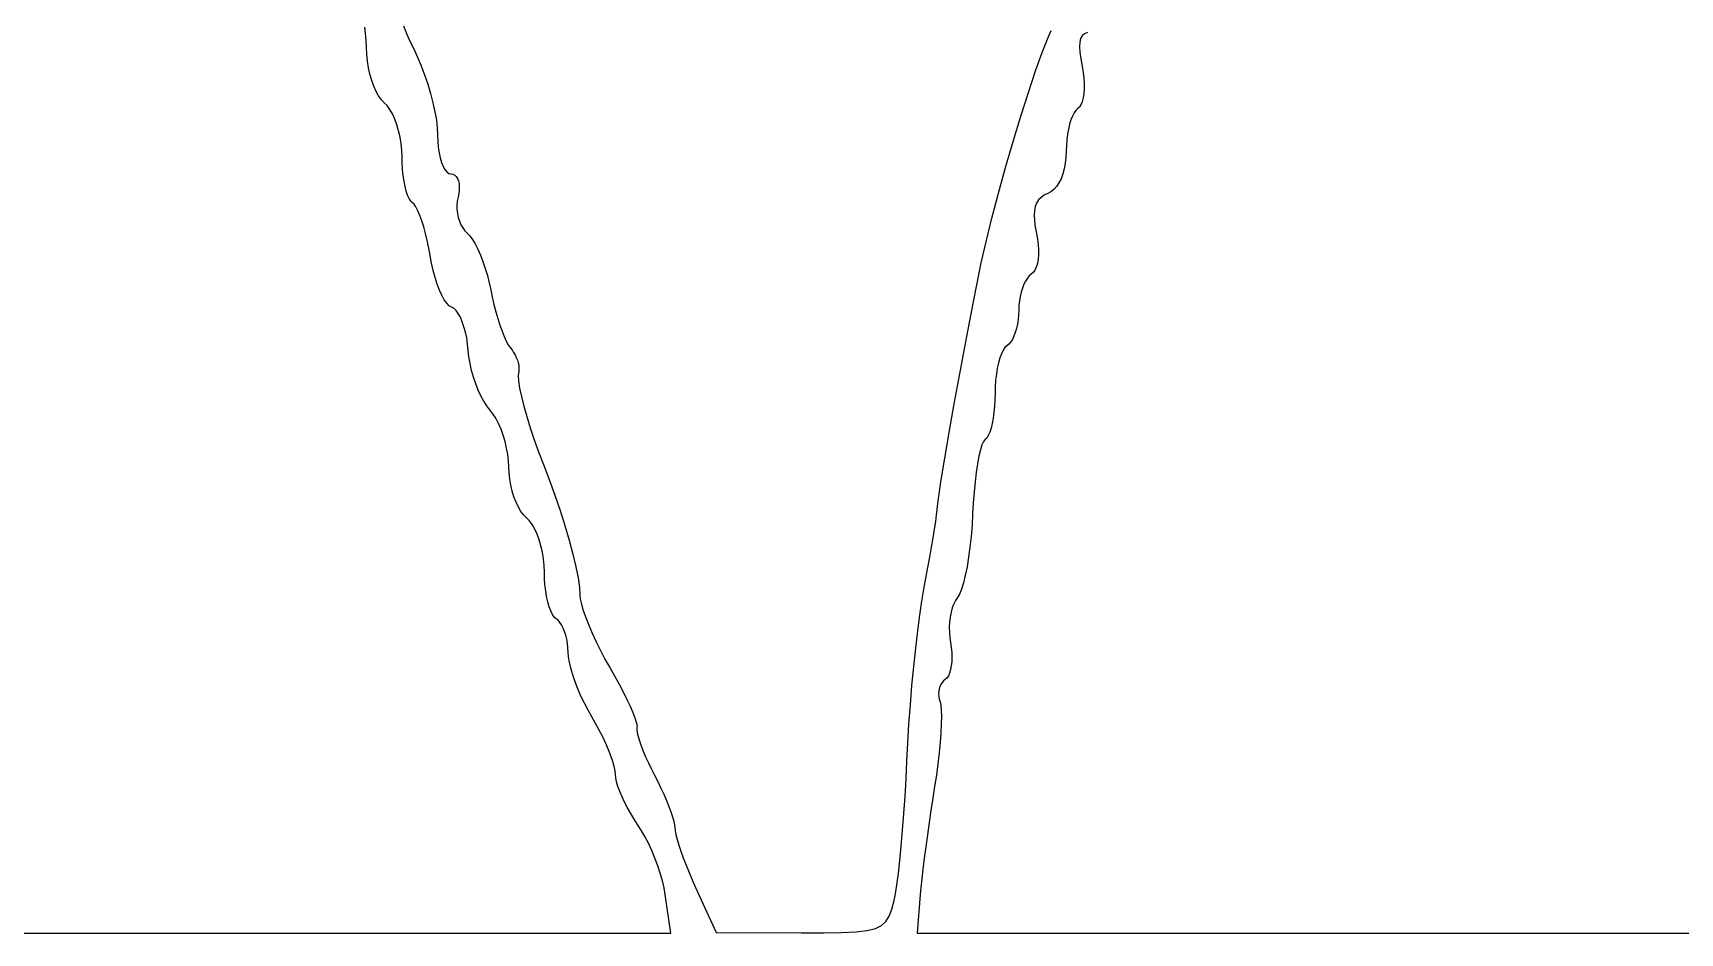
# Model space of a CAD drawing. Header units: millimetres. Extents: x 0 to 1242, y -2208 to 0.
# Drawn here: x 277.9 to 416.8, y -2208 to -2132.1 of the extents above; entities that cross this region are included whole.
import ezdxf

# ---------------------------------------------------------------- set-up
doc = ezdxf.new("R2010")
doc.units = ezdxf.units.MM
doc.layers.get('0').update_dxf_attribs({"linetype": 'CONTINUOUS'})

msp = doc.modelspace()

# ---------------------------------------------------------------- linework, layer by layer
for p, q in [((305.932992, -2132.156368), (305.851203, -2131.623112)), ((309.112189, -2131.526127), (309.373296, -2132.164808)), ((305.983029, -2132.731816), (305.932992, -2132.156368)), ((306, -2133.346), (305.983029, -2132.731816)), ((309.373296, -2132.164808), (309.665327, -2132.816701)), ((309.665327, -2132.816701), (309.985, -2133.471)), ((362.983287, -2133.755168), (363.484, -2132.5)), ((363.484, -2132.5), (363.720074, -2131.916425)), ((366.139472, -2132.894456), (366.117306, -2133.275813)), ((366.21475, -2132.591375), (366.139472, -2132.894456)), ((366.345888, -2132.359424), (366.21475, -2132.591375)), ((366.535634, -2132.191457), (366.345888, -2132.359424)), ((366.786736, -2132.080328), (366.535634, -2132.191457)), ((306.019725, -2133.913442), (306, -2133.346)), ((306.0768, -2134.484256), (306.019725, -2133.913442)), ((306.168075, -2135.048674), (306.0768, -2134.484256)), ((309.985, -2133.471), (310.310664, -2134.153186)), ((310.310664, -2134.153186), (310.620032, -2134.885208)), ((362.418296, -2135.322624), (362.983287, -2133.755168)), ((366.117306, -2133.275813), (366.145504, -2133.742592)), ((366.145504, -2133.742592), (366.221318, -2134.301939)), ((366.221318, -2134.301939), (366.342, -2134.961)), ((306.2904, -2135.596928), (306.168075, -2135.048674)), ((306.440625, -2136.11925), (306.2904, -2135.596928)), ((310.620032, -2134.885208), (310.908868, -2135.651862)), ((310.908868, -2135.651862), (311.172936, -2136.437944)), ((361.807849, -2137.138996), (362.418296, -2135.322624)), ((366.342, -2134.961), (366.425082, -2135.447616)), ((366.425082, -2135.447616), (366.479256, -2135.925088)), ((366.479256, -2135.925088), (366.505314, -2136.385952)), ((306.6156, -2136.605872), (306.440625, -2136.11925)), ((306.812175, -2137.047026), (306.6156, -2136.605872)), ((307.0272, -2137.432944), (306.812175, -2137.047026)), ((311.172936, -2136.437944), (311.408, -2137.22825)), ((311.408, -2137.22825), (311.609824, -2138.007576)), ((361.170768, -2139.140912), (361.807849, -2137.138996)), ((366.47625, -2137.228), (366.422712, -2137.594256)), ((366.504048, -2136.822744), (366.47625, -2137.228)), ((366.505314, -2136.385952), (366.504048, -2136.822744)), ((307.257525, -2137.753858), (307.0272, -2137.432944)), ((307.5, -2138), (307.257525, -2137.753858)), ((307.742475, -2138.244944), (307.5, -2138)), ((307.9728, -2138.562392), (307.742475, -2138.244944)), ((308.187825, -2138.942768), (307.9728, -2138.562392)), ((311.609824, -2138.007576), (311.774172, -2138.760718)), ((365.810648, -2138.655789), (365.662144, -2138.860752)), ((365.967, -2138.52), (365.810648, -2138.655789)), ((366.115578, -2138.384384), (365.967, -2138.52)), ((366.241584, -2138.179912), (366.115578, -2138.384384)), ((366.344226, -2137.914048), (366.241584, -2138.179912)), ((366.422712, -2137.594256), (366.344226, -2137.914048)), ((308.3844, -2139.376496), (308.187825, -2138.942768)), ((308.559375, -2139.854), (308.3844, -2139.376496)), ((308.7096, -2140.365704), (308.559375, -2139.854)), ((311.774172, -2138.760718), (311.896808, -2139.472472)), ((311.896808, -2139.472472), (311.973496, -2140.127634)), ((360.525875, -2141.265), (361.170768, -2139.140912)), ((365.284, -2139.815625), (365.187168, -2140.222224)), ((365.396792, -2139.448176), (365.284, -2139.815625)), ((365.523516, -2139.127383), (365.396792, -2139.448176)), ((365.662144, -2138.860752), (365.523516, -2139.127383)), ((308.831925, -2140.902032), (308.7096, -2140.365704)), ((308.9232, -2141.453408), (308.831925, -2140.902032)), ((308.980275, -2142.010256), (308.9232, -2141.453408)), ((311.973496, -2140.127634), (312, -2140.711)), ((312, -2140.711), (312.014671, -2141.242679)), ((312.014671, -2141.242679), (312.057128, -2141.747712)), ((359.891992, -2143.447888), (360.525875, -2141.265)), ((365.049496, -2141.122848), (365.012712, -2141.601861)), ((365.108324, -2140.660467), (365.049496, -2141.122848)), ((365.187168, -2140.222224), (365.108324, -2140.660467)), ((309, -2142.563), (308.980275, -2142.010256)), ((309.011426, -2143.106721), (309, -2142.563)), ((312.057128, -2141.747712), (312.125037, -2142.219193)), ((312.125037, -2142.219193), (312.216064, -2142.650216)), ((312.216064, -2142.650216), (312.327875, -2143.033875)), ((364.981411, -2142.609025), (364.927008, -2143.10456)), ((365, -2142.09), (364.981411, -2142.609025)), ((365.012712, -2141.601861), (365, -2142.09)), ((309.044488, -2143.636888), (309.011426, -2143.106721)), ((309.097362, -2144.145407), (309.044488, -2143.636888)), ((309.168224, -2144.624184), (309.097362, -2144.145407)), ((312.327875, -2143.033875), (312.458136, -2143.363264)), ((312.458136, -2143.363264), (312.604513, -2143.631477)), ((312.604513, -2143.631477), (312.764672, -2143.831608)), ((312.764672, -2143.831608), (312.936279, -2143.956751)), ((312.936279, -2143.956751), (313.117, -2144)), ((313.117, -2144), (313.291483, -2144.025669)), ((313.291483, -2144.025669), (313.443904, -2144.099992)), ((313.443904, -2144.099992), (313.573021, -2144.218943)), ((313.573021, -2144.218943), (313.677592, -2144.378496)), ((359.287941, -2145.626204), (359.891992, -2143.447888)), ((364.718944, -2144.00632), (364.569375, -2144.403125)), ((364.838837, -2143.571895), (364.718944, -2144.00632)), ((364.927008, -2143.10456), (364.838837, -2143.571895)), ((309.25525, -2145.065125), (309.168224, -2144.624184)), ((309.356616, -2145.460136), (309.25525, -2145.065125)), ((309.470498, -2145.801123), (309.356616, -2145.460136)), ((313.677592, -2144.378496), (313.756375, -2144.574625)), ((313.788787, -2145.644381), (313.72, -2145.963)), ((313.756375, -2144.574625), (313.808128, -2144.803304)), ((313.825576, -2145.342208), (313.788787, -2145.644381)), ((313.808128, -2144.803304), (313.831609, -2145.060507)), ((313.831609, -2145.060507), (313.825576, -2145.342208)), ((358.732544, -2147.736576), (359.287941, -2145.626204)), ((363.448, -2145.658), (363.139367, -2145.802611)), ((363.715259, -2145.519945), (363.448, -2145.658)), ((363.963072, -2145.32072), (363.715259, -2145.519945)), ((364.189393, -2145.065035), (363.963072, -2145.32072)), ((364.392176, -2144.7576), (364.189393, -2145.065035)), ((364.569375, -2144.403125), (364.392176, -2144.7576)), ((309.595072, -2146.079992), (309.470498, -2145.801123)), ((309.728514, -2146.288649), (309.595072, -2146.079992)), ((309.869, -2146.419), (309.728514, -2146.288649)), ((310.017513, -2146.557503), (309.869, -2146.419)), ((310.174744, -2146.789744), (310.017513, -2146.557503)), ((310.337531, -2147.106321), (310.174744, -2146.789744)), ((313.653846, -2146.294518), (313.624088, -2146.636824)), ((313.624088, -2146.636824), (313.629082, -2146.983546)), ((313.629082, -2146.983546), (313.667184, -2147.328312)), ((313.72, -2145.963), (313.653846, -2146.294518)), ((362.395875, -2146.757375), (362.328472, -2147.105776)), ((362.509808, -2146.455984), (362.395875, -2146.757375)), ((362.671129, -2146.198477), (362.509808, -2146.455984)), ((362.880696, -2145.981728), (362.671129, -2146.198477)), ((363.139367, -2145.802611), (362.880696, -2145.981728)), ((310.502712, -2147.497832), (310.337531, -2147.106321)), ((310.667125, -2147.954875), (310.502712, -2147.497832)), ((310.827608, -2148.468048), (310.667125, -2147.954875)), ((313.667184, -2147.328312), (313.73675, -2147.66475)), ((313.73675, -2147.66475), (313.836136, -2147.986488)), ((313.836136, -2147.986488), (313.963698, -2148.287154)), ((313.963698, -2148.287154), (314.117792, -2148.560376)), ((358.244623, -2149.715632), (358.732544, -2147.736576)), ((362.328472, -2147.105776), (362.306741, -2147.504313)), ((362.306741, -2147.504313), (362.329824, -2147.956112)), ((362.329824, -2147.956112), (362.396863, -2148.464299)), ((310.980999, -2149.027949), (310.827608, -2148.468048)), ((311.124136, -2149.625176), (310.980999, -2149.027949)), ((311.253857, -2150.250327), (311.124136, -2149.625176)), ((314.117792, -2148.560376), (314.296774, -2148.799782)), ((314.296774, -2148.799782), (314.499, -2148.999)), ((314.499, -2148.999), (314.716824, -2149.221245)), ((314.716824, -2149.221245), (314.941512, -2149.52728)), ((314.941512, -2149.52728), (315.168888, -2149.907055)), ((357.843, -2151.5), (358.244623, -2149.715632)), ((362.396863, -2148.464299), (362.507, -2149.032)), ((362.507, -2149.032), (362.593276, -2149.49535)), ((362.593276, -2149.49535), (362.648088, -2149.94976)), ((311.367, -2150.894), (311.253857, -2150.250327)), ((311.484236, -2151.535775), (311.367, -2150.894)), ((315.168888, -2149.907055), (315.394776, -2150.35052)), ((315.394776, -2150.35052), (315.615, -2150.847625)), ((315.615, -2150.847625), (315.825384, -2151.38832)), ((362.6325, -2151.19275), (362.570216, -2151.5448)), ((362.666824, -2150.80512), (362.6325, -2151.19275)), ((362.648088, -2149.94976), (362.672312, -2150.38857)), ((362.672312, -2150.38857), (362.666824, -2150.80512)), ((311.625808, -2152.15544), (311.484236, -2151.535775)), ((311.787912, -2152.743905), (311.625808, -2152.15544)), ((315.825384, -2151.38832), (316.021752, -2151.962555)), ((316.021752, -2151.962555), (316.199928, -2152.56028)), ((316.199928, -2152.56028), (316.355736, -2153.171445)), ((357.431103, -2153.503785), (357.843, -2151.5)), ((361.887679, -2152.601118), (361.724992, -2152.792224)), ((362.059, -2152.464), (361.887679, -2152.601118)), ((362.224364, -2152.32087), (362.059, -2152.464)), ((362.365272, -2152.11552), (362.224364, -2152.32087)), ((362.480848, -2151.85461), (362.365272, -2152.11552)), ((362.570216, -2151.5448), (362.480848, -2151.85461)), ((311.966744, -2153.29208), (311.787912, -2152.743905)), ((312.1585, -2153.790875), (311.966744, -2153.29208)), ((312.359376, -2154.2312), (312.1585, -2153.790875)), ((316.355736, -2153.171445), (316.485, -2153.786)), ((316.485, -2153.786), (316.609679, -2154.401491)), ((356.977944, -2155.80112), (357.431103, -2153.503785)), ((361.204864, -2153.969088), (361.118557, -2154.334554)), ((361.310875, -2153.62575), (361.204864, -2153.969088)), ((361.434376, -2153.310912), (361.310875, -2153.62575)), ((361.573153, -2153.030946), (361.434376, -2153.310912)), ((361.724992, -2152.792224), (361.573153, -2153.030946)), ((312.565568, -2154.603965), (312.359376, -2154.2312)), ((312.773272, -2154.90008), (312.565568, -2154.603965)), ((312.978684, -2155.110455), (312.773272, -2154.90008)), ((313.178, -2155.226), (312.978684, -2155.110455)), ((313.371997, -2155.332574), (313.178, -2155.226)), ((313.562016, -2155.516992), (313.371997, -2155.332574)), ((316.609679, -2154.401491), (316.752232, -2155.015368)), ((316.752232, -2155.015368), (316.909233, -2155.617437)), ((361.013911, -2155.106382), (361, -2155.5)), ((361.054168, -2154.715776), (361.013911, -2155.106382)), ((361.118557, -2154.334554), (361.054168, -2154.715776)), ((313.745099, -2155.771598), (313.562016, -2155.516992)), ((313.918288, -2156.088736), (313.745099, -2155.771598)), ((314.078625, -2156.46075), (313.918288, -2156.088736)), ((314.223152, -2156.879984), (314.078625, -2156.46075)), ((316.909233, -2155.617437), (317.077256, -2156.197504)), ((317.077256, -2156.197504), (317.252875, -2156.745375)), ((317.252875, -2156.745375), (317.432664, -2157.250856)), ((356.502621, -2158.285775), (356.977944, -2155.80112)), ((360.88795, -2156.66145), (360.8064, -2157.024)), ((360.9488, -2156.2824), (360.88795, -2156.66145)), ((360.98685, -2155.89315), (360.9488, -2156.2824)), ((361, -2155.5), (360.98685, -2155.89315)), ((314.348911, -2157.338782), (314.223152, -2156.879984)), ((314.452944, -2157.829488), (314.348911, -2157.338782)), ((314.532293, -2158.344446), (314.452944, -2157.829488)), ((317.432664, -2157.250856), (317.613197, -2157.703753)), ((317.613197, -2157.703753), (317.791048, -2158.093872)), ((317.791048, -2158.093872), (317.962791, -2158.411019)), ((360.45855, -2157.94965), (360.3152, -2158.1832)), ((360.5896, -2157.6744), (360.45855, -2157.94965)), ((360.70625, -2157.36375), (360.5896, -2157.6744)), ((360.8064, -2157.024), (360.70625, -2157.36375)), ((314.584, -2158.876), (314.532293, -2158.344446)), ((314.641441, -2159.425582), (314.584, -2158.876)), ((314.736808, -2159.992696), (314.641441, -2159.425582)), ((317.962791, -2158.411019), (318.125, -2158.645)), ((318.125, -2158.645), (318.274752, -2158.84113)), ((318.274752, -2158.84113), (318.411016, -2159.04932)), ((318.411016, -2159.04932), (318.532304, -2159.26537)), ((318.532304, -2159.26537), (318.637128, -2159.48508)), ((318.637128, -2159.48508), (318.724, -2159.70425)), ((356.024232, -2160.85152), (356.502621, -2158.285775)), ((359.4104, -2159.5192), (359.29375, -2159.93)), ((359.54145, -2159.1624), (359.4104, -2159.5192)), ((359.6848, -2158.868), (359.54145, -2159.1624)), ((359.83835, -2158.6444), (359.6848, -2158.868)), ((360, -2158.5), (359.83835, -2158.6444)), ((360.16165, -2158.36875), (360, -2158.5)), ((360.3152, -2158.1832), (360.16165, -2158.36875)), ((314.866267, -2160.566794), (314.736808, -2159.992696)), ((315.025984, -2161.137328), (314.866267, -2160.566794)), ((318.724, -2159.70425), (318.791432, -2159.91868)), ((318.791432, -2159.91868), (318.837936, -2160.12417)), ((318.837, -2160.645), (318.798965, -2160.982714)), ((318.862208, -2160.49153), (318.837, -2160.645)), ((318.837936, -2160.12417), (318.862024, -2160.31652)), ((318.862024, -2160.31652), (318.862208, -2160.49153)), ((355.561875, -2163.392125), (356.024232, -2160.85152)), ((359.11205, -2160.88), (359.0512, -2161.4024)), ((359.1936, -2160.3864), (359.11205, -2160.88)), ((359.29375, -2159.93), (359.1936, -2160.3864)), ((315.212125, -2161.69375), (315.025984, -2161.137328)), ((315.420856, -2162.225512), (315.212125, -2161.69375)), ((315.648343, -2162.722066), (315.420856, -2162.225512)), ((318.798965, -2160.982714), (318.82624, -2161.459232)), ((318.82624, -2161.459232), (318.914895, -2162.059818)), ((318.914895, -2162.059818), (319.061, -2162.769736)), ((359.01315, -2161.9452), (359, -2162.5)), ((359.0512, -2161.4024), (359.01315, -2161.9452)), ((315.890752, -2163.172864), (315.648343, -2162.722066)), ((316.144249, -2163.567358), (315.890752, -2163.172864)), ((316.405, -2163.895), (316.144249, -2163.567358)), ((319.061, -2162.769736), (319.260625, -2163.57425)), ((319.260625, -2163.57425), (319.50984, -2164.458624)), ((355.134648, -2165.80136), (355.561875, -2163.392125)), ((358.957672, -2163.592136), (358.907363, -2164.108039)), ((358.989129, -2163.053397), (358.957672, -2163.592136)), ((359, -2162.5), (358.989129, -2163.053397)), ((316.662771, -2164.219896), (316.405, -2163.895)), ((316.907648, -2164.606448), (316.662771, -2164.219896)), ((317.136277, -2165.044552), (316.907648, -2164.606448)), ((317.345304, -2165.524104), (317.136277, -2165.044552)), ((319.50984, -2164.458624), (319.804715, -2165.408122)), ((358.757125, -2165.038625), (358.660664, -2165.436952)), ((358.839936, -2164.592928), (358.757125, -2165.038625)), ((358.907363, -2164.108039), (358.839936, -2164.592928)), ((317.531375, -2166.035), (317.345304, -2165.524104)), ((317.691136, -2166.567136), (317.531375, -2166.035)), ((319.804715, -2165.408122), (320.14132, -2166.408008)), ((320.14132, -2166.408008), (320.515725, -2167.443546)), ((354.761649, -2167.972995), (355.134648, -2165.80136)), ((358.173, -2166.393), (358.036211, -2166.551451)), ((358.306721, -2166.265933), (358.173, -2166.393)), ((358.433728, -2166.058784), (358.306721, -2166.265933)), ((358.552287, -2165.779731), (358.433728, -2166.058784)), ((358.660664, -2165.436952), (358.552287, -2165.779731)), ((317.821233, -2167.110408), (317.691136, -2166.567136)), ((317.918312, -2167.654712), (317.821233, -2167.110408)), ((317.979019, -2168.189944), (317.918312, -2167.654712)), ((320.515725, -2167.443546), (320.924, -2168.5)), ((357.640184, -2167.811064), (357.520375, -2168.448375)), ((357.767577, -2167.273677), (357.640184, -2167.811064)), ((357.900328, -2166.849408), (357.767577, -2167.273677)), ((358.036211, -2166.551451), (357.900328, -2166.849408)), ((318, -2168.706), (317.979019, -2168.189944)), ((318.019725, -2169.215248), (318, -2168.706)), ((318.0768, -2169.730784), (318.019725, -2169.215248)), ((320.924, -2168.5), (321.414237, -2169.771721)), ((354.461976, -2169.8008), (354.761649, -2167.972995)), ((357.410376, -2169.172416), (357.312413, -2169.969993)), ((357.520375, -2168.448375), (357.410376, -2169.172416)), ((318.168075, -2170.243596), (318.0768, -2169.730784)), ((318.2904, -2170.744672), (318.168075, -2170.243596)), ((321.414237, -2169.771721), (321.882496, -2171.071288)), ((354.254727, -2171.178545), (354.461976, -2169.8008)), ((357.312413, -2169.969993), (357.228712, -2170.827912)), ((318.440625, -2171.225), (318.2904, -2170.744672)), ((318.6156, -2171.675568), (318.440625, -2171.225)), ((318.812175, -2172.087364), (318.6156, -2171.675568)), ((321.882496, -2171.071288), (322.321799, -2172.373807)), ((354.129226, -2172.3148), (354.159, -2172)), ((354.159, -2172), (354.254727, -2171.178545)), ((357.161499, -2171.732979), (357.113, -2172.672)), ((357.228712, -2170.827912), (357.161499, -2171.732979)), ((319.0272, -2172.451376), (318.812175, -2172.087364)), ((319.257525, -2172.758592), (319.0272, -2172.451376)), ((319.5, -2173), (319.257525, -2172.758592)), ((319.742475, -2173.244944), (319.5, -2173)), ((319.9728, -2173.562392), (319.742475, -2173.244944)), ((322.321799, -2172.373807), (322.725168, -2173.654384)), ((353.896504, -2173.9492), (353.995542, -2173.3041)), ((353.995542, -2173.3041), (354.073928, -2172.7544)), ((354.073928, -2172.7544), (354.129226, -2172.3148)), ((357.113, -2172.672), (357.061219, -2173.621315)), ((320.187825, -2173.942768), (319.9728, -2173.562392)), ((320.3844, -2174.376496), (320.187825, -2173.942768)), ((320.559375, -2174.854), (320.3844, -2174.376496)), ((322.725168, -2173.654384), (323.085625, -2174.888125)), ((353.646216, -2175.4668), (353.77925, -2174.675)), ((353.77925, -2174.675), (353.896504, -2173.9492)), ((356.985072, -2174.5556), (356.887253, -2175.460065)), ((357.061219, -2173.621315), (356.985072, -2174.5556)), ((320.7096, -2175.365704), (320.559375, -2174.854)), ((320.831925, -2175.902032), (320.7096, -2175.365704)), ((320.9232, -2176.453408), (320.831925, -2175.902032)), ((323.085625, -2174.888125), (323.396192, -2176.050136)), ((323.396192, -2176.050136), (323.649891, -2177.115523)), ((353.499838, -2176.3099), (353.646216, -2175.4668)), ((356.887253, -2175.460065), (356.770456, -2176.31992)), ((320.980275, -2177.010256), (320.9232, -2176.453408)), ((321, -2177.563), (320.980275, -2177.010256)), ((321.01315, -2178.107774), (321, -2177.563)), ((323.649891, -2177.115523), (323.839744, -2178.059392)), ((353.176794, -2178.0912), (353.342552, -2177.1896)), ((353.342552, -2177.1896), (353.499838, -2176.3099)), ((356.637375, -2177.120375), (356.490704, -2177.84664)), ((356.770456, -2176.31992), (356.637375, -2177.120375)), ((321.0512, -2178.640992), (321.01315, -2178.107774)), ((321.11205, -2179.154398), (321.0512, -2178.640992)), ((323.839744, -2178.059392), (323.958773, -2178.856849)), ((323.958773, -2178.856849), (324, -2179.483)), ((353.005, -2179), (353.176794, -2178.0912)), ((356.333137, -2178.483925), (356.167368, -2179.01744)), ((356.490704, -2177.84664), (356.333137, -2178.483925)), ((321.1936, -2179.639736), (321.11205, -2179.154398)), ((321.29375, -2180.08875), (321.1936, -2179.639736)), ((321.4104, -2180.493184), (321.29375, -2180.08875)), ((324, -2179.483), (324.033079, -2179.837163)), ((324.033079, -2179.837163), (324.128792, -2180.283264)), ((324.128792, -2180.283264), (324.281853, -2180.808421)), ((352.65272, -2181.1944), (352.82928, -2180.007425)), ((352.82928, -2180.007425), (353.005, -2179)), ((355.51328, -2180.245264), (355.39108, -2180.581906)), ((355.65732, -2179.953298), (355.51328, -2180.245264)), ((355.822, -2179.714), (355.65732, -2179.953298)), ((355.996091, -2179.432395), (355.822, -2179.714)), ((356.167368, -2179.01744), (355.996091, -2179.432395)), ((321.54145, -2180.844782), (321.4104, -2180.493184)), ((321.6848, -2181.135288), (321.54145, -2180.844782)), ((321.83835, -2181.356446), (321.6848, -2181.135288)), ((322, -2181.5), (321.83835, -2181.356446)), ((322.161708, -2181.628737), (322, -2181.5)), ((322.315424, -2181.807016), (322.161708, -2181.628737)), ((324.281853, -2180.808421), (324.486976, -2181.399752)), ((324.486976, -2181.399752), (324.738875, -2182.044375)), ((352.47832, -2182.530475), (352.65272, -2181.1944)), ((355.217, -2181.35725), (355.16752, -2181.779968)), ((355.29192, -2180.955232), (355.217, -2181.35725)), ((355.39108, -2180.581906), (355.29192, -2180.955232)), ((322.459036, -2182.028939), (322.315424, -2181.807016)), ((322.590432, -2182.288608), (322.459036, -2182.028939)), ((322.7075, -2182.580125), (322.590432, -2182.288608)), ((322.808128, -2182.897592), (322.7075, -2182.580125)), ((322.890204, -2183.235111), (322.808128, -2182.897592)), ((324.738875, -2182.044375), (325.032264, -2182.729408)), ((325.032264, -2182.729408), (325.361857, -2183.441969)), ((352.30908, -2183.9852), (352.47832, -2182.530475)), ((355.16752, -2181.779968), (355.14468, -2182.215394)), ((355.14468, -2182.215394), (355.14968, -2182.655536)), ((355.14968, -2182.655536), (355.18372, -2183.092402)), ((355.18372, -2183.092402), (355.248, -2183.518)), ((322.951616, -2183.586784), (322.890204, -2183.235111)), ((322.990252, -2183.946713), (322.951616, -2183.586784)), ((323.004, -2184.309), (322.990252, -2183.946713)), ((323.03084, -2184.706208), (323.004, -2184.309)), ((325.361857, -2183.441969), (325.722368, -2184.169176)), ((325.722368, -2184.169176), (326.108511, -2184.898147)), ((352.148, -2185.528125), (352.30908, -2183.9852)), ((355.248, -2183.518), (355.313889, -2183.93445)), ((355.313889, -2183.93445), (355.352592, -2184.34484)), ((355.352592, -2184.34484), (355.365063, -2184.74263)), ((323.10736, -2185.167184), (323.03084, -2184.706208)), ((323.22936, -2185.680456), (323.10736, -2185.167184)), ((323.39264, -2186.234552), (323.22936, -2185.680456)), ((326.108511, -2184.898147), (326.515, -2185.616)), ((326.515, -2185.616), (326.918839, -2186.320361)), ((351.99808, -2187.1288), (352.148, -2185.528125)), ((355.254624, -2185.795), (355.171707, -2186.07699)), ((355.315125, -2185.47425), (355.254624, -2185.795)), ((355.352256, -2185.12128), (355.315125, -2185.47425)), ((355.365063, -2184.74263), (355.352256, -2185.12128)), ((323.593, -2186.818), (323.39264, -2186.234552)), ((323.82624, -2187.419328), (323.593, -2186.818)), ((326.918839, -2186.320361), (327.296752, -2187.009728)), ((327.296752, -2187.009728), (327.643933, -2187.673427)), ((351.86232, -2188.756775), (351.99808, -2187.1288)), ((354.343152, -2187.215912), (354.283875, -2187.41275)), ((354.425121, -2187.034806), (354.343152, -2187.215912)), ((354.528864, -2186.873344), (354.425121, -2187.034806)), ((354.653463, -2186.735438), (354.528864, -2186.873344)), ((354.798, -2186.625), (354.653463, -2186.735438)), ((354.942441, -2186.49853), (354.798, -2186.625)), ((355.067328, -2186.31368), (354.942441, -2186.49853)), ((355.171707, -2186.07699), (355.067328, -2186.31368)), ((324.08816, -2188.027064), (323.82624, -2187.419328)), ((324.37456, -2188.629736), (324.08816, -2188.027064)), ((324.68124, -2189.215872), (324.37456, -2188.629736)), ((327.643933, -2187.673427), (327.955576, -2188.300784)), ((327.955576, -2188.300784), (328.226875, -2188.881125)), ((354.248208, -2187.621408), (354.237069, -2187.837974)), ((354.237069, -2187.837974), (354.251376, -2188.058536)), ((354.283875, -2187.41275), (354.248208, -2187.621408)), ((354.251376, -2188.058536), (354.292047, -2188.279182)), ((354.292047, -2188.279182), (354.36, -2188.496)), ((354.36, -2188.496), (354.427719, -2188.781977)), ((325.004, -2189.774), (324.68124, -2189.215872)), ((325.326702, -2190.323976), (325.004, -2189.774)), ((328.226875, -2188.881125), (328.453024, -2189.403776)), ((328.453024, -2189.403776), (328.629217, -2189.858063)), ((328.629217, -2189.858063), (328.750648, -2190.233312)), ((351.74372, -2190.3816), (351.86232, -2188.756775)), ((354.427719, -2188.781977), (354.467712, -2189.203296)), ((354.467712, -2189.203296), (354.480933, -2189.744939)), ((354.480933, -2189.744939), (354.468336, -2190.391888)), ((325.633216, -2190.886528), (325.326702, -2190.323976)), ((325.919354, -2191.451492), (325.633216, -2190.886528)), ((326.180928, -2192.008704), (325.919354, -2191.451492)), ((328.750648, -2190.233312), (328.812511, -2190.518849)), ((328.81, -2190.704), (328.79658, -2190.874802)), ((328.79658, -2190.874802), (328.82744, -2191.118816)), ((328.812511, -2190.518849), (328.81, -2190.704)), ((328.82744, -2191.118816), (328.89946, -2191.427654)), ((328.89946, -2191.427654), (329.00952, -2191.792928)), ((351.64528, -2191.972825), (351.74372, -2190.3816)), ((354.430875, -2191.129125), (354.369504, -2191.941632)), ((354.468336, -2190.391888), (354.430875, -2191.129125)), ((326.41375, -2192.548), (326.180928, -2192.008704)), ((326.613632, -2193.059216), (326.41375, -2192.548)), ((329.00952, -2191.792928), (329.1545, -2192.20625)), ((329.1545, -2192.20625), (329.33128, -2192.659232)), ((329.33128, -2192.659232), (329.53674, -2193.143486)), ((351.57, -2193.5), (351.64528, -2191.972825)), ((354.285177, -2192.814391), (354.178848, -2193.732384)), ((354.369504, -2191.941632), (354.285177, -2192.814391)), ((326.776386, -2193.532188), (326.613632, -2193.059216)), ((326.897824, -2193.956752), (326.776386, -2193.532188)), ((326.973758, -2194.322744), (326.897824, -2193.956752)), ((329.53674, -2193.143486), (329.76776, -2193.650624)), ((329.76776, -2193.650624), (330.02122, -2194.172258)), ((330.02122, -2194.172258), (330.294, -2194.7)), ((351.499338, -2194.991026), (351.57, -2193.5)), ((354.178848, -2193.732384), (354.051471, -2194.680593)), ((327, -2194.62), (326.973758, -2194.322744)), ((327.024546, -2194.90886), (327, -2194.62)), ((327.095568, -2195.25112), (327.024546, -2194.90886)), ((327.209142, -2195.6379), (327.095568, -2195.25112)), ((327.361344, -2196.06032), (327.209142, -2195.6379)), ((330.294, -2194.7), (330.569702, -2195.233623)), ((330.569702, -2195.233623), (330.831616, -2195.771704)), ((351.414264, -2196.477648), (351.499338, -2194.991026)), ((353.904, -2195.644), (353.746807, -2196.633422)), ((354.051471, -2194.680593), (353.904, -2195.644)), ((327.54825, -2196.5095), (327.361344, -2196.06032)), ((327.765936, -2196.97656), (327.54825, -2196.5095)), ((328.010478, -2197.45262), (327.765936, -2196.97656)), ((330.831616, -2195.771704), (331.076154, -2196.304961)), ((331.076154, -2196.304961), (331.299728, -2196.824112)), ((331.299728, -2196.824112), (331.49875, -2197.319875)), ((351.317046, -2197.935182), (351.414264, -2196.477648)), ((353.746807, -2196.633422), (353.590736, -2197.656336)), ((328.277952, -2197.9288), (328.010478, -2197.45262)), ((328.564434, -2198.39622), (328.277952, -2197.9288)), ((328.866, -2198.846), (328.564434, -2198.39622)), ((331.49875, -2197.319875), (331.669632, -2197.782968)), ((331.669632, -2197.782968), (331.808786, -2198.204109)), ((331.808786, -2198.204109), (331.912624, -2198.574016)), ((351.209952, -2199.338944), (351.317046, -2197.935182)), ((353.590736, -2197.656336), (353.438349, -2198.693614)), ((329.173616, -2199.317843), (328.866, -2198.846)), ((329.477608, -2199.849104), (329.173616, -2199.317843)), ((331.912624, -2198.574016), (331.977558, -2198.883407)), ((331.977558, -2198.883407), (332, -2199.123)), ((332, -2199.123), (332.023026, -2199.370511)), ((332.023026, -2199.370511), (332.089648, -2199.702808)), ((332.089648, -2199.702808), (332.196182, -2200.109337)), ((351.09525, -2200.66425), (351.209952, -2199.338944)), ((353.292208, -2199.726128), (353.154875, -2200.73475)), ((353.438349, -2198.693614), (353.292208, -2199.726128)), ((329.773092, -2200.427381), (329.477608, -2199.849104)), ((330.055184, -2201.040272), (329.773092, -2200.427381)), ((330.319, -2201.675375), (330.055184, -2201.040272)), ((332.196182, -2200.109337), (332.338944, -2200.579544)), ((332.338944, -2200.579544), (332.51425, -2201.102875)), ((332.51425, -2201.102875), (332.718416, -2201.668776)), ((350.975208, -2201.886416), (351.09525, -2200.66425)), ((353.154875, -2200.73475), (353.028912, -2201.700352)), ((330.559656, -2202.320288), (330.319, -2201.675375)), ((330.772268, -2202.962609), (330.559656, -2202.320288)), ((332.718416, -2201.668776), (332.947758, -2202.266693)), ((332.947758, -2202.266693), (333.198592, -2202.886072)), ((350.852094, -2202.980758), (350.975208, -2201.886416)), ((353.028912, -2201.700352), (352.916881, -2202.603806)), ((330.951952, -2203.589936), (330.772268, -2202.962609)), ((331.093824, -2204.189867), (330.951952, -2203.589936)), ((333.198592, -2202.886072), (333.467234, -2203.516359)), ((333.467234, -2203.516359), (333.75, -2204.147)), ((350.605722, -2204.687234), (350.728176, -2203.922592)), ((350.728176, -2203.922592), (350.852094, -2202.980758)), ((352.821344, -2203.425984), (352.744863, -2204.147758)), ((352.916881, -2202.603806), (352.821344, -2203.425984)), ((331.193, -2204.75), (331.093824, -2204.189867)), ((331.654, -2208), (331.193, -2204.75)), ((333.75, -2204.147), (335.5, -2207.948)), ((350.288616, -2205.97843), (350.487, -2205.25)), ((350.487, -2205.25), (350.605722, -2204.687234)), ((352.69, -2204.75), (352.428, -2208)), ((352.744863, -2204.147758), (352.69, -2204.75)), ((349.805772, -2207.02543), (350.076048, -2206.5652)), ((350.076048, -2206.5652), (350.288616, -2205.97843)), ((240.767, -2208), (286.21, -2208)), ((286.21, -2208), (331.654, -2208)), ((335.5, -2207.948), (342.642, -2207.974)), ((342.642, -2207.974), (344.534904, -2207.97619)), ((344.534904, -2207.97619), (346.065432, -2207.95768)), ((346.065432, -2207.95768), (347.277108, -2207.90335)), ((347.277108, -2207.90335), (348.213456, -2207.79808)), ((348.213456, -2207.79808), (348.918, -2207.62675)), ((348.918, -2207.62675), (349.434264, -2207.37424)), ((349.434264, -2207.37424), (349.805772, -2207.02543)), ((352.428, -2208), (705.031, -2208))]:
    msp.add_line(p, q)

doc.saveas('drawing.dxf')
